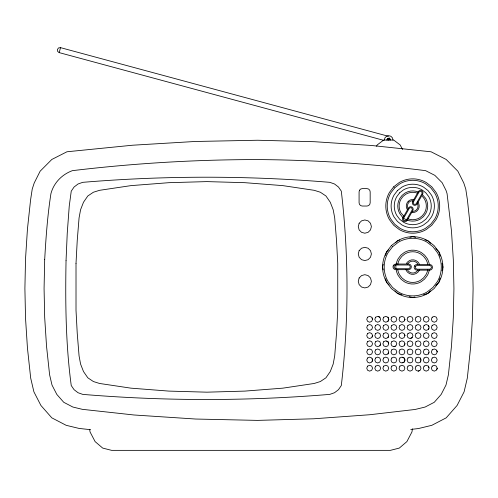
<?xml version="1.0" encoding="UTF-8"?>
<svg xmlns="http://www.w3.org/2000/svg" width="498" height="498" viewBox="0 0 498 498"><rect width="100%" height="100%" fill="white"/><g stroke="black" fill="none" stroke-linecap="round" stroke-linejoin="round"><path stroke-width="0.75" d="M412.431 428.878L411.958 431.922L406.891 441.608L399.315 448.082L390.376 450.354L111.627 450.354L102.688 448.082L95.112 441.608L90.045 431.922L89.69 429.637M383.423 140.274L59.206 52.62L60.526 47.646L388.502 136.303M384.332 140.062L384.917 137.871L386.504 136.265L388.683 135.674L390.855 136.265L392.449 137.871L393.028 140.062M387.525 139.975L387.936 138.444M383.286 264.189L382.514 267.09L383.286 269.997M385.601 255.474L386.566 251.839L388.677 249.716M403.598 218.255L403.349 219.188L404.164 220.608L405.789 220.608L406.468 219.923L412.076 210.119L412.325 209.191L411.51 207.772L409.885 207.772L409.207 208.45L403.598 218.255L406.468 219.923M440.083 277.984L438.925 282.341L435.762 285.528M442.012 270.725L442.977 267.09L442.012 263.461M386.778 140.062L387.338 138.705L388.683 138.145L390.027 138.705L390.581 140.062M372.162 336.978L372.728 335.596M388.035 321.366L388.888 319.286M372.162 361.436L372.728 360.054L372.162 358.672M379.955 345.824L380.522 344.442M388.035 337.669L388.602 336.287M388.035 353.978L388.602 352.59M404.476 320.675L405.042 319.286M404.476 345.133L405.042 343.745M404.476 361.436L405.042 360.054L404.476 358.672M428.423 329.52L428.996 328.132M420.349 362.127L420.916 360.745M428.423 353.978L428.996 352.59M436.79 369.591L437.356 368.203M376.538 146.213L377.235 144.918L383.659 140.062L393.706 140.062L400.124 144.918L402.565 149.444M388.708 140.343L389.523 139.253L389.361 137.896M395.524 242.806L397.628 240.677L399.788 240.092M430.496 290.844L427.863 293.503L423.543 294.673M410.9 338.242L412.269 337.669M394.055 346.683L395.424 346.11M402.82 362.7L404.189 362.127M418.289 371.141L419.665 370.568M409.866 237.372L412.742 236.594L415.625 237.372M395.879 264.992L394.846 265.272L393.937 266.86L394.846 268.447L395.879 268.727L408.435 268.727L409.468 268.447L410.377 266.86L409.468 265.272L408.435 264.992L395.879 264.992L395.879 268.727M414.902 297.007L412.742 297.592L409.144 296.615M60.526 47.646L58.59 47.901L57.401 49.464L57.656 51.419L59.206 52.62M410.769 429.438L418.463 428.541L431.828 425.311L446.202 417.841L457.096 405.453L464.099 391.833L467.317 378.069L470.56 347.965L472.465 318.328L473.1 288.547L472.465 258.761L470.56 229.124L467.404 199.785L465.773 189.084L463.775 182.965L457.855 171.194L446.189 159.466L431.094 151.797L371.377 145.466L314.574 141.718L257.615 140.243L194.948 141.488L132.443 145.229L66.962 151.772L51.811 159.466L40.145 171.194L34.225 182.965L32.227 189.084L30.596 199.785L27.44 229.124L25.535 258.761L24.9 288.547L25.535 318.328L27.44 347.965L30.683 378.069L33.901 391.833L40.904 405.453L51.798 417.841L66.172 425.311L79.064 428.429L90.636 429.693M424.981 239.899L427.863 240.677L430.496 243.335M401.948 294.673L397.628 293.503L394.995 290.844M378.586 316.641L379.955 317.214M386.666 341.099L388.035 341.672L388.602 343.054M402.82 357.402L404.189 357.975M422.31 194.531L425.722 198.465A15.233 15.233 0 0 1 425.722 213.586L423.344 216.717L420.237 219.12A14.878 14.878 0 0 1 407.009 219.998M404.258 216.599L400.971 212.889A13.826 13.826 0 0 1 400.971 199.169L403.131 196.324L405.945 194.145A13.496 13.496 0 0 1 417.617 193.218M403.704 217.919L402.147 216.717L399.77 213.586A15.233 15.233 0 0 1 399.77 198.465L402.147 195.334L405.254 192.931A14.878 14.878 0 0 1 418.482 192.06M435.762 248.651L438.925 251.839L440.083 256.196M389.199 284.999L386.566 282.341L385.601 278.712M422.36 196.324L424.52 199.169A13.826 13.826 0 0 1 424.52 212.889L422.36 215.727L419.546 217.906A13.496 13.496 0 0 1 407.874 218.834M428.423 325.368L428.996 326.75M436.79 350.517L437.356 351.899M428.423 366.13L428.996 367.512M420.349 357.975L420.916 359.363M404.476 334.214L405.042 335.596M388.035 317.214L388.602 318.596M372.162 317.905L372.728 319.286M429.264 270.034A17.05 17.05 0 0 1 427.272 275.55L424.607 279.054L421.134 281.75A16.646 16.646 0 0 1 404.357 281.75L400.884 279.054L398.219 275.55A17.05 17.05 0 0 1 396.227 270.034M429.376 264.88A17.05 17.05 0 0 0 427.272 258.63L424.607 255.125L421.134 252.436A16.646 16.646 0 0 0 404.357 252.436L400.884 255.125L398.219 258.63A17.05 17.05 0 0 0 396.227 264.152M397.759 269.76A15.469 15.469 0 0 0 399.564 274.772L401.986 277.952L405.135 280.393A15.108 15.108 0 0 0 420.356 280.393L423.505 277.952L425.927 274.772A15.469 15.469 0 0 0 427.732 269.76M397.759 264.419A15.469 15.469 0 0 1 399.564 259.414L401.986 256.233L405.135 253.793A15.108 15.108 0 0 1 420.356 253.793L423.505 256.233L425.927 259.414A15.469 15.469 0 0 1 427.732 264.419M417.866 270.072A5.995 5.995 0 0 1 416.926 271.31A5.883 5.883 0 0 1 408.565 271.31A5.995 5.995 0 0 1 407.625 270.072M417.866 264.108A5.995 5.995 0 0 0 416.926 262.876A5.883 5.883 0 0 0 408.565 262.869A5.995 5.995 0 0 0 407.625 264.108M419.54 269.586A7.333 7.333 0 0 1 417.853 272.25A7.19 7.19 0 0 1 407.632 272.25A7.333 7.333 0 0 1 405.951 269.586M419.54 264.6A7.333 7.333 0 0 0 417.853 261.936A7.19 7.19 0 0 0 407.632 261.929A7.333 7.333 0 0 0 406.486 263.448M417.318 203.365A5.36 5.36 0 0 1 416.477 209.795A5.254 5.254 0 0 1 412.742 211.357M408.173 208.687A5.36 5.36 0 0 1 409.014 202.256A5.254 5.254 0 0 1 412.742 200.694M408.173 201.416A6.424 6.424 0 0 1 413.869 199.605M407.152 209.285A6.555 6.555 0 0 1 408.179 201.422M411.622 212.447A6.424 6.424 0 0 0 417.318 210.635A6.555 6.555 0 0 0 417.691 201.839M76.013 263.43L76.013 310.347L77.234 333.249L79.07 355.914L80.583 364.075L83.496 371.545L87.81 377.795L93.406 381.543L99.544 383.466L130.906 388.154L168.884 391.098L206.882 392.175L244.879 391.098L282.858 388.154L314.219 383.466L320.357 381.543L325.947 377.795L330.267 371.545L333.174 364.075L334.693 355.914L336.524 333.249L337.744 310.347L337.744 263.43L336.524 240.534L334.693 217.869L333.174 209.708L330.267 202.238L325.947 195.988L320.357 192.234L314.219 190.317L282.858 185.63L244.879 182.685L206.882 181.608L168.884 182.685L130.906 185.63L99.544 190.317L93.406 192.234L87.81 195.988L83.496 202.238L80.583 209.708L79.07 217.869L77.234 240.534L76.013 263.43M66.041 260.734C65.288 302.367 65.692 344.23 71.245 385.552L74.078 389.685L78.043 392.729L82.743 394.379C164.919 401.207 247.631 401.207 329.807 394.379L334.507 392.729L338.472 389.685L341.304 385.552C348.893 321.129 348.893 255.58 341.304 191.157L338.472 187.024L334.507 183.986L329.807 182.336C247.631 175.508 164.919 175.508 82.743 182.336L78.043 183.986L74.078 187.024L71.245 191.157L69.247 206.06L67.242 233.257L66.041 260.734M44.689 259.595L44.073 288.547L44.689 317.494L46.538 346.291L49.607 374.789L52.01 385.054L56.822 394.416L63.756 402.303L72.889 407.047L82.344 409.331L133.956 414.983L195.708 419.036L257.553 420.387L313.703 418.787L369.753 414.734L415.12 409.462L425.111 407.047L434.244 402.303L441.178 394.416L445.99 385.054L448.393 374.789L451.462 346.291L453.311 317.494L453.927 288.547L453.311 259.595L451.462 230.798L447.067 193.604L446.027 190.41L442.149 182.704L434.835 175.346L425.603 170.658A1410.305 1410.305 0 0 0 257.553 159.584A1553.299 1553.299 0 0 0 72.397 170.658C62.038 174.4 53.734 182.878 50.933 193.604C47.528 215.453 45.934 237.534 44.689 259.595M359.506 190.217L359.083 191.817L359.083 202.848L359.506 204.441L360.664 205.612L362.251 206.041L367.001 206.041L368.588 205.612L369.746 204.441L370.17 202.848L370.17 191.817L369.746 190.217L368.588 189.047L367.001 188.618L362.251 188.618L360.664 189.047L359.506 190.217M359.145 223.285L358.267 226.596L359.145 229.902L361.548 232.329L364.829 233.213L368.109 232.329L370.512 229.902L371.39 226.596L370.512 223.285L368.109 220.857L364.829 219.973L361.548 220.857L359.145 223.285M359.145 250.637L358.267 253.949L359.145 257.261L361.548 259.682L364.829 260.572L368.109 259.682L370.512 257.261L371.39 253.949L370.512 250.637L368.109 248.216L364.829 247.332L361.548 248.216L359.145 250.637M359.145 277.996L358.267 281.308L359.145 284.619L361.548 287.041L364.829 287.925L368.109 287.041L370.512 284.619L371.39 281.308L370.512 277.996L368.109 275.575L364.829 274.684L361.548 275.575L359.145 277.996M402.82 217.925L402.484 219.188L402.82 220.446L403.729 221.367L404.98 221.703L406.225 221.367L407.14 220.446L412.861 210.449L413.191 209.191L412.861 207.934L411.946 207.012L410.701 206.67L409.449 207.012L408.541 207.934L402.82 217.925M393.339 265.453L392.966 266.86L393.339 268.266L394.36 269.3L395.754 269.673L408.559 269.673L409.96 269.3L410.981 268.266L411.354 266.86L410.981 265.453L409.96 264.419L408.559 264.04L395.754 264.04L394.36 264.419L393.339 265.453M412.63 201.603L412.3 202.86L412.63 204.124L413.545 205.045L414.79 205.381L416.042 205.045L416.951 204.124L422.671 194.127L423.007 192.863L422.671 191.606L421.762 190.684L420.511 190.348L419.266 190.684L418.351 191.606L412.63 201.603M413.415 201.933L413.166 202.86L413.981 204.286L415.606 204.286L416.278 203.601L421.893 193.797L422.136 192.863L421.327 191.444L419.702 191.444L419.023 192.128L413.415 201.933M414.51 265.913L414.137 267.326L414.51 268.733L415.531 269.76L416.932 270.14L429.737 270.14L431.131 269.76L432.152 268.733L432.525 267.326L432.152 265.913L431.131 264.886L429.737 264.506L416.932 264.506L415.531 264.886L414.51 265.913M415.357 266.405L415.357 268.241L417.056 269.194L429.612 269.194L430.646 268.914L431.554 267.326L430.646 265.733L429.612 265.453L417.056 265.453L415.357 266.405M367.586 317.214L366.74 319.286L367.586 321.366L369.647 322.225L371.701 321.366L372.554 319.286L371.701 317.214L369.647 316.355L367.586 317.214M367.586 325.368L366.74 327.441L367.586 329.52L369.647 330.379L371.701 329.52L372.554 327.441L371.701 325.368L369.647 324.509L367.586 325.368M367.586 333.517L366.74 335.596L367.586 337.669L369.647 338.528L371.701 337.669L372.554 335.596L371.701 333.517L369.647 332.658L367.586 333.517M375.666 317.214L374.813 319.286L375.666 321.366L377.721 322.225L379.781 321.366L380.634 319.286L379.781 317.214L377.721 316.355L375.666 317.214M367.586 341.672L366.74 343.745L367.586 345.824L369.647 346.683L371.701 345.824L372.554 343.745L371.701 341.672L369.647 340.813L367.586 341.672M375.666 325.368L374.813 327.441L375.666 329.52L377.721 330.379L379.781 329.52L380.634 327.441L379.781 325.368L377.721 324.509L375.666 325.368M367.586 349.826L366.74 351.899L367.586 353.978L369.647 354.837L371.701 353.978L372.554 351.899L371.701 349.826L369.647 348.967L367.586 349.826M375.666 333.517L374.813 335.596L375.666 337.669L377.721 338.528L379.781 337.669L380.634 335.596L379.781 333.517L377.721 332.658L375.666 333.517M383.746 317.214L382.894 319.286L383.746 321.366L385.801 322.225L387.855 321.366L388.708 319.286L387.855 317.214L385.801 316.355L383.746 317.214M367.586 357.975L366.74 360.054L367.586 362.127L369.647 362.986L371.701 362.127L372.554 360.054L371.701 357.975L369.647 357.116L367.586 357.975M375.666 341.672L374.813 343.745L375.666 345.824L377.721 346.683L379.781 345.824L380.634 343.745L379.781 341.672L377.721 340.813L375.666 341.672M383.746 325.368L382.894 327.441L383.746 329.52L385.801 330.379L387.855 329.52L388.708 327.441L387.855 325.368L385.801 324.509L383.746 325.368M367.586 366.13L366.74 368.203L367.586 370.282L369.647 371.141L371.701 370.282L372.554 368.203L371.701 366.13L369.647 365.271L367.586 366.13M375.666 349.826L374.813 351.899L375.666 353.978L377.721 354.837L379.781 353.978L380.634 351.899L379.781 349.826L377.721 348.967L375.666 349.826M383.746 333.517L382.894 335.596L383.746 337.669L385.801 338.528L387.855 337.669L388.708 335.596L387.855 333.517L385.801 332.658L383.746 333.517M391.82 317.214L390.974 319.286L391.82 321.366L393.881 322.225L395.935 321.366L396.788 319.286L395.935 317.214L393.881 316.355L391.82 317.214M375.666 357.975L374.813 360.054L375.666 362.127L377.721 362.986L379.781 362.127L380.634 360.054L379.781 357.975L377.721 357.116L375.666 357.975M383.746 341.672L382.894 343.745L383.746 345.824L385.801 346.683L387.855 345.824L388.708 343.745L387.855 341.672L385.801 340.813L383.746 341.672M391.82 325.368L390.974 327.441L391.82 329.52L393.881 330.379L395.935 329.52L396.788 327.441L395.935 325.368L393.881 324.509L391.82 325.368M375.666 366.13L374.813 368.203L375.666 370.282L377.721 371.141L379.781 370.282L380.634 368.203L379.781 366.13L377.721 365.271L375.666 366.13M383.746 349.826L382.894 351.899L383.746 353.978L385.801 354.837L387.855 353.978L388.708 351.899L387.855 349.826L385.801 348.967L383.746 349.826M391.82 333.517L390.974 335.596L391.82 337.669L393.881 338.528L395.935 337.669L396.788 335.596L395.935 333.517L393.881 332.658L391.82 333.517M399.9 317.214L399.047 319.286L399.9 321.366L401.954 322.225L404.015 321.366L404.868 319.286L404.015 317.214L401.954 316.355L399.9 317.214M383.746 357.975L382.894 360.054L383.746 362.127L385.801 362.986L387.855 362.127L388.708 360.054L387.855 357.975L385.801 357.116L383.746 357.975M391.82 341.672L390.974 343.745L391.82 345.824L393.881 346.683L395.935 345.824L396.788 343.745L395.935 341.672L393.881 340.813L391.82 341.672M399.9 325.368L399.047 327.441L399.9 329.52L401.954 330.379L404.015 329.52L404.868 327.441L404.015 325.368L401.954 324.509L399.9 325.368M383.746 366.13L382.894 368.203L383.746 370.282L385.801 371.141L387.855 370.282L388.708 368.203L387.855 366.13L385.801 365.271L383.746 366.13M391.82 349.826L390.974 351.899L391.82 353.978L393.881 354.837L395.935 353.978L396.788 351.899L395.935 349.826L393.881 348.967L391.82 349.826M399.9 333.517L399.047 335.596L399.9 337.669L401.954 338.528L404.015 337.669L404.868 335.596L404.015 333.517L401.954 332.658L399.9 333.517M407.98 317.214L407.127 319.286L407.98 321.366L410.035 322.225L412.089 321.366L412.942 319.286L412.089 317.214L410.035 316.355L407.98 317.214M391.82 357.975L390.974 360.054L391.82 362.127L393.881 362.986L395.935 362.127L396.788 360.054L395.935 357.975L393.881 357.116L391.82 357.975M399.9 341.672L399.047 343.745L399.9 345.824L401.954 346.683L404.015 345.824L404.868 343.745L404.015 341.672L401.954 340.813L399.9 341.672M407.98 325.368L407.127 327.441L407.98 329.52L410.035 330.379L412.089 329.52L412.942 327.441L412.089 325.368L410.035 324.509L407.98 325.368M391.82 366.13L390.974 368.203L391.82 370.282L393.881 371.141L395.935 370.282L396.788 368.203L395.935 366.13L393.881 365.271L391.82 366.13M399.9 349.826L399.047 351.899L399.9 353.978L401.954 354.837L404.015 353.978L404.868 351.899L404.015 349.826L401.954 348.967L399.9 349.826M407.98 333.517L407.127 335.596L407.98 337.669L410.035 338.528L412.089 337.669L412.942 335.596L412.089 333.517L410.035 332.658L407.98 333.517M416.054 317.214L415.208 319.286L416.054 321.366L418.115 322.225L420.169 321.366L421.022 319.286L420.169 317.214L418.115 316.355L416.054 317.214M399.9 357.975L399.047 360.054L399.9 362.127L401.954 362.986L404.015 362.127L404.868 360.054L404.015 357.975L401.954 357.116L399.9 357.975M407.98 341.672L407.127 343.745L407.98 345.824L410.035 346.683L412.089 345.824L412.942 343.745L412.089 341.672L410.035 340.813L407.98 341.672M416.054 325.368L415.208 327.441L416.054 329.52L418.115 330.379L420.169 329.52L421.022 327.441L420.169 325.368L418.115 324.509L416.054 325.368M399.9 366.13L399.047 368.203L399.9 370.282L401.954 371.141L404.015 370.282L404.868 368.203L404.015 366.13L401.954 365.271L399.9 366.13M407.98 349.826L407.127 351.899L407.98 353.978L410.035 354.837L412.089 353.978L412.942 351.899L412.089 349.826L410.035 348.967L407.98 349.826M416.054 333.517L415.208 335.596L416.054 337.669L418.115 338.528L420.169 337.669L421.022 335.596L420.169 333.517L418.115 332.658L416.054 333.517M424.134 317.214L423.281 319.286L424.134 321.366L426.188 322.225L428.249 321.366L429.102 319.286L428.249 317.214L426.188 316.355L424.134 317.214M407.98 357.975L407.127 360.054L407.98 362.127L410.035 362.986L412.089 362.127L412.942 360.054L412.089 357.975L410.035 357.116L407.98 357.975M416.054 341.672L415.208 343.745L416.054 345.824L418.115 346.683L420.169 345.824L421.022 343.745L420.169 341.672L418.115 340.813L416.054 341.672M424.134 325.368L423.281 327.441L424.134 329.52L426.188 330.379L428.249 329.52L429.102 327.441L428.249 325.368L426.188 324.509L424.134 325.368M407.98 366.13L407.127 368.203L407.98 370.282L410.035 371.141L412.089 370.282L412.942 368.203L412.089 366.13L410.035 365.271L407.98 366.13M416.054 349.826L415.208 351.899L416.054 353.978L418.115 354.837L420.169 353.978L421.022 351.899L420.169 349.826L418.115 348.967L416.054 349.826M424.134 333.517L423.281 335.596L424.134 337.669L426.188 338.528L428.249 337.669L429.102 335.596L428.249 333.517L426.188 332.658L424.134 333.517M432.214 317.214L431.361 319.286L432.214 321.366L434.268 322.225L436.323 321.366L437.176 319.286L436.323 317.214L434.268 316.355L432.214 317.214M416.054 357.975L415.208 360.054L416.054 362.127L418.115 362.986L420.169 362.127L421.022 360.054L420.169 357.975L418.115 357.116L416.054 357.975M424.134 341.672L423.281 343.745L424.134 345.824L426.188 346.683L428.249 345.824L429.102 343.745L428.249 341.672L426.188 340.813L424.134 341.672M432.214 325.368L431.361 327.441L432.214 329.52L434.268 330.379L436.323 329.52L437.176 327.441L436.323 325.368L434.268 324.509L432.214 325.368M416.054 366.13L415.208 368.203L416.054 370.282L418.115 371.141L420.169 370.282L421.022 368.203L420.169 366.13L418.115 365.271L416.054 366.13M424.134 349.826L423.281 351.899L424.134 353.978L426.188 354.837L428.249 353.978L429.102 351.899L428.249 349.826L426.188 348.967L424.134 349.826M432.214 333.517L431.361 335.596L432.214 337.669L434.268 338.528L436.323 337.669L437.176 335.596L436.323 333.517L434.268 332.658L432.214 333.517M424.134 357.975L423.281 360.054L424.134 362.127L426.188 362.986L428.249 362.127L429.102 360.054L428.249 357.975L426.188 357.116L424.134 357.975M432.214 341.672L431.361 343.745L432.214 345.824L434.268 346.683L436.323 345.824L437.176 343.745L436.323 341.672L434.268 340.813L432.214 341.672M424.134 366.13L423.281 368.203L424.134 370.282L426.188 371.141L428.249 370.282L429.102 368.203L428.249 366.13L426.188 365.271L424.134 366.13M432.214 349.826L431.361 351.899L432.214 353.978L434.268 354.837L436.323 353.978L437.176 351.899L436.323 349.826L434.268 348.967L432.214 349.826M432.214 357.975L431.361 360.054L432.214 362.127L434.268 362.986L436.323 362.127L437.176 360.054L436.323 357.975L434.268 357.116L432.214 357.975M432.214 366.13L431.361 368.203L432.214 370.282L434.268 371.141L436.323 370.282L437.176 368.203L436.323 366.13L434.268 365.271L432.214 366.13M393.7 186.812L389.417 192.44A27.378 27.378 0 0 0 389.417 219.612L393.7 225.239L399.278 229.559A26.736 26.736 0 0 0 426.213 229.559L431.791 225.239L436.074 219.612A27.378 27.378 0 0 0 436.074 192.44L431.791 186.812L426.213 182.492A26.736 26.736 0 0 0 399.278 182.492L393.7 186.812M394.709 187.827L390.656 193.156A25.927 25.927 0 0 0 390.656 218.896L394.709 224.225L399.994 228.314A25.323 25.323 0 0 0 425.497 228.314L430.782 224.225L434.835 218.896A25.927 25.927 0 0 0 434.835 193.156L430.782 187.827L425.497 183.737A25.323 25.323 0 0 0 399.987 183.737L394.709 187.827M397.448 190.591L394.011 195.116A21.987 21.987 0 0 0 394.011 216.941L397.448 221.461L401.93 224.928A21.47 21.47 0 0 0 423.561 224.928L428.043 221.461L431.48 216.941A21.987 21.987 0 0 0 431.48 195.116L428.043 190.591L423.561 187.124A21.47 21.47 0 0 0 401.93 187.124L397.448 190.591M399.657 192.826L396.719 196.691A18.812 18.812 0 0 0 396.719 215.36L399.657 219.232L403.492 222.195A18.37 18.37 0 0 0 421.999 222.195L425.834 219.232L428.772 215.36A18.812 18.812 0 0 0 428.772 196.691L425.834 192.826L421.999 189.856A18.37 18.37 0 0 0 403.492 189.856L399.657 192.826M391.428 245.582L386.635 251.882A30.646 30.646 0 0 0 386.641 282.298L391.428 288.597L397.672 293.434A29.924 29.924 0 0 0 427.819 293.434L434.063 288.597L438.85 282.298A30.646 30.646 0 0 0 438.85 251.882L434.063 245.582L427.819 240.752A29.924 29.924 0 0 0 397.672 240.752L391.428 245.582M392.555 246.722L388.017 252.685A29.021 29.021 0 0 0 388.023 281.495L392.555 287.458L398.468 292.04A28.342 28.342 0 0 0 427.023 292.04L432.936 287.458L437.468 281.495A29.021 29.021 0 0 0 437.468 252.691L432.936 246.722L427.023 242.146A28.342 28.342 0 0 0 398.468 242.146L392.555 246.722M388.845 138.407L388.067 138.861L388.515 139.645L389.293 139.191L388.845 138.407"/></g></svg>
